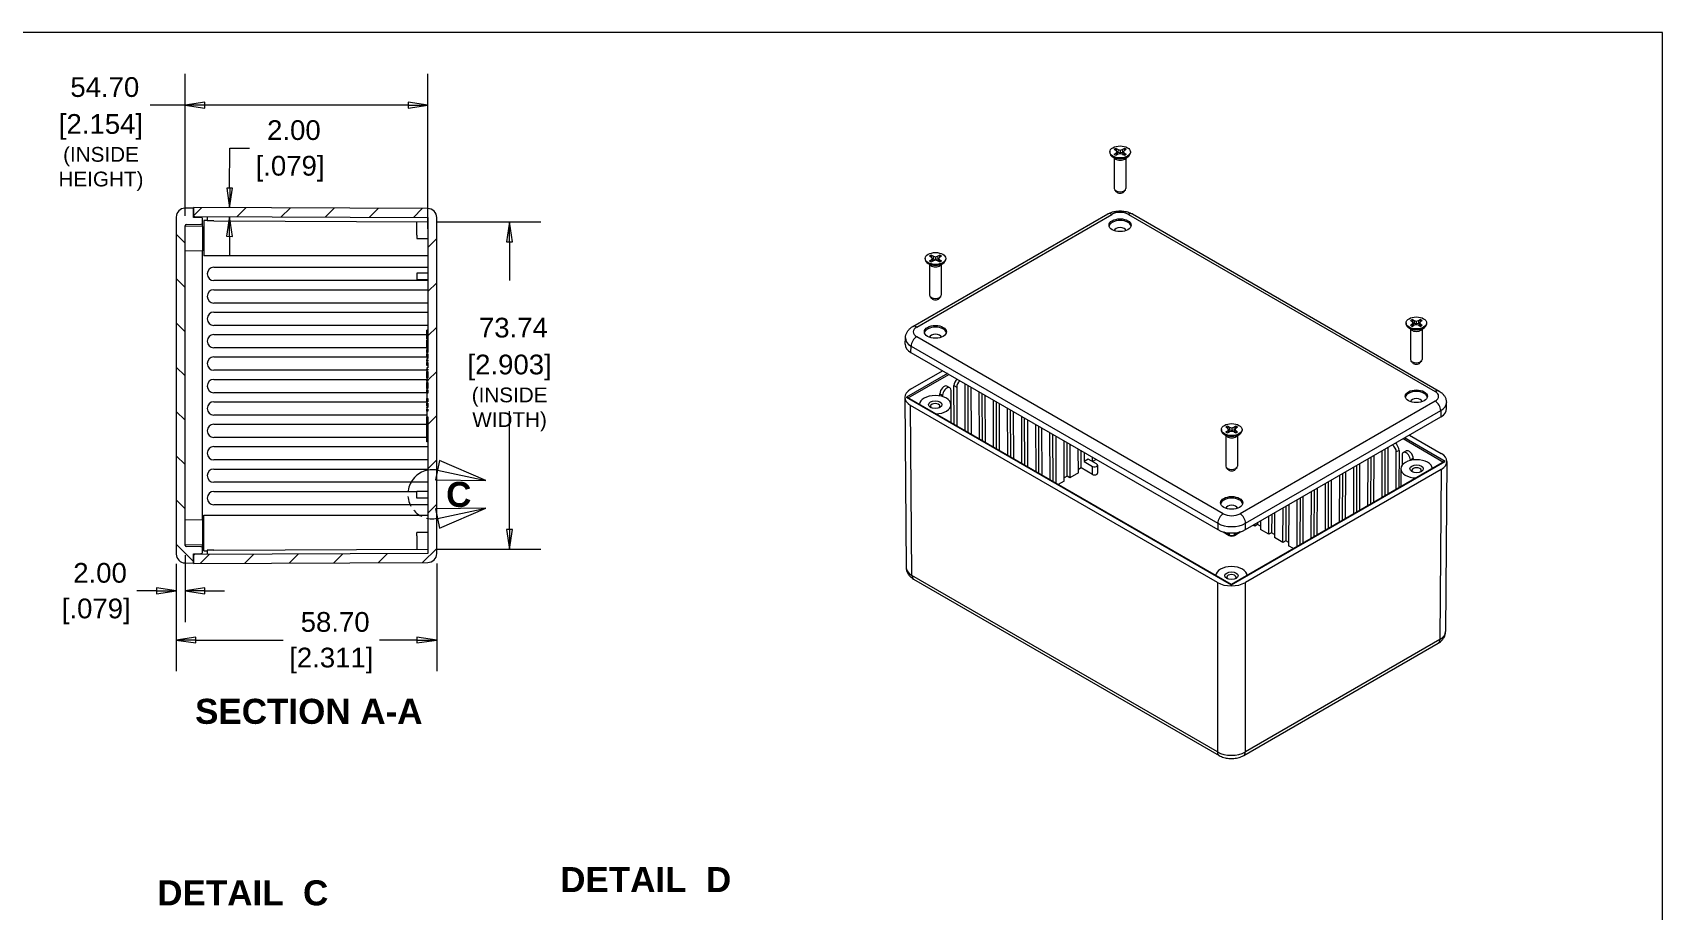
# Model space of a CAD drawing. Header units: millimetres. Extents: x 20 to 599, y 21 to 459.
# Drawn here: x 232.2 to 599.4, y 261.6 to 459.4 of the extents above; entities that cross this region are included whole.
import ezdxf

# ---------------------------------------------------------------- set-up
doc = ezdxf.new("R2010")
doc.units = ezdxf.units.MM
doc.header["$LTSCALE"] = 2.222222
doc.linetypes.add('DOUBLE_DASH_CHAIN', pattern=[1.2403, 0.6614, -0.0827, 0.1654, -0.0827, 0.1654, -0.0827])
for name, color, linetype, lineweight in [('Detail Boundary (ANSI)', 7, 'DOUBLE_DASH_CHAIN', 9), ('Dimension (ANSI)', 7, 'Continuous', 9), ('Hatch (ANSI)', 7, 'Continuous', 9), ('Sketch Geometry (ANSI)', 7, 'Continuous', 9), ('Symbol (ANSI)', 7, 'Continuous', 9), ('Visible (ANSI)', 7, 'Continuous', 9), ('Visible Narrow (ANSI)', 7, 'Continuous', 9)]:
    doc.layers.add(name, color=color, linetype=linetype, lineweight=lineweight)
doc.styles.add('Label Text (ANSI)', font='arialbd.ttf')
doc.styles.add('Note Text (ANSI)', font='arial.ttf')
doc.styles.add('Text Style20', font='arial.ttf')
doc.dimstyles.new('Default - mm (ANSI)', dxfattribs={"dimscale": 2.222222, "dimtxt": 2, "dimasz": 2, "dimexe": 3.175, "dimexo": 1, "dimgap": 0.8, "dimtad": 0, "dimtih": 1, "dimtoh": 1, "dimrnd": 1e-08, "dimzin": 4, "dimdsep": 46, "dimtxsty": 'Note Text (ANSI)', "dimblk": 'Filled-1', "dimcen": 0.09, "dimdle": 10, "dimclrd": 256, "dimclre": 256, "dimclrt": 256, "dimadec": 1, "dimazin": 0, "dimtfac": 1.524, "dimtofl": 0, "dimtmove": 0, "dimatfit": 3, "dimfxl": 0, "dimtolj": 1, "dimtzin": 0, "dimlwd": -1, "dimlwe": -1, "dimarcsym": 0})

# ---------------------------------------------------------------- blocks, each defined once
blk = doc.blocks.new('Title Blocks HAMMOND')
at = {"layer": 'Sketch Geometry (ANSI)'}
for p, q in [((270, 206.73), (9.35, 206.73)), ((270, 36.2), (270, 206.73))]:
    blk.add_line(p, q, dxfattribs=at)
at = {"layer": 'Symbol (ANSI)', "style": 'Text Style20'}
blk.add_attdef('<TITLE>_001', (229.57, 16.32), '', height=5, dxfattribs=at)
blk = doc.blocks.new('Filled-1')
at = {"color": 0}
for p, q in [((0, 0), (-1, 0.15)), ((-1, 0.15), (-1, -0.15)), ((-1, 0), (0, 0)), ((-1, -0.15), (0, 0))]:
    blk.add_line(p, q, dxfattribs=at)
at = {"color": 0, "flags": 128}
blk.add_lwpolyline([(-1, -0.15), (0, 0), (-1, 0.15), (-1, -0.15)], dxfattribs=at)
at = {"color": 0}
blk.add_solid([(-1, -0.15), (0, 0), (-1, 0.15), (-1, -0.15)], dxfattribs=at)
blk = doc.blocks.new('*D16')
at = {"layer": 'Defpoints', "color": 0, "transparency": 16777216}
for p in [(264.53, 341.93), (323.23, 342.02), (323.23, 322.56)]:
    blk.add_point(p, dxfattribs=at)
at = {"layer": 'Dimension (ANSI)', "transparency": 16777216}
for p, q in [((264.53, 339.71), (264.53, 315.51)), ((323.23, 339.8), (323.23, 315.51)), ((268.98, 322.56), (288.63, 322.56)), ((318.79, 322.56), (310.35, 322.56))]:
    blk.add_line(p, q, dxfattribs=at)
at = {"layer": 'Dimension (ANSI)', "transparency": 16777216, "xscale": 4.444444444444445, "yscale": 4.444444444444445, "zscale": 4.444444444444445, "rotation": 180}
blk.add_blockref('Filled-1', (264.53, 322.56), dxfattribs=at)
at = {"layer": 'Dimension (ANSI)', "transparency": 16777216, "xscale": 4.444444444444445, "yscale": 4.444444444444445, "zscale": 4.444444444444445}
blk.add_blockref('Filled-1', (323.23, 322.56), dxfattribs=at)
at = {"layer": 'Dimension (ANSI)', "transparency": 16777216, "attachment_point": 5, "style": 'Note Text (ANSI)'}
for s, insert, char_height in [('\\A1; 58.70', (299.49, 326.61), 4.444), ('\\A1;[2.311]', (299.49, 317.94), 4.4444)]:
    blk.add_mtext(s, dxfattribs=dict(at, insert=insert, char_height=char_height))
blk = doc.blocks.new('*D17')
at = {"layer": 'Defpoints', "color": 0, "transparency": 16777216}
for p in [(321.23, 416.76), (321.23, 343.02), (339.66, 343.02)]:
    blk.add_point(p, dxfattribs=at)
at = {"layer": 'Dimension (ANSI)', "transparency": 16777216}
for p, q in [((323.45, 416.76), (346.72, 416.76)), ((339.66, 412.32), (339.66, 403.59)), ((339.66, 347.47), (339.66, 374.16)), ((323.45, 343.02), (346.72, 343.02))]:
    blk.add_line(p, q, dxfattribs=at)
at = {"layer": 'Dimension (ANSI)', "transparency": 16777216, "xscale": 4.444444444444445, "yscale": 4.444444444444445, "zscale": 4.444444444444445}
for p, rotation in [((339.66, 416.76), 90), ((339.66, 343.02), 270)]:
    blk.add_blockref('Filled-1', p, dxfattribs=dict(at, rotation=rotation))
at = {"layer": 'Dimension (ANSI)', "transparency": 16777216, "attachment_point": 5, "style": 'Note Text (ANSI)'}
for s, insert, char_height in [('\\A1; 73.74', (339.66, 392.92), 4.444), ('\\A1;[2.903]{\\P\\fArial|b0|i0;\\H3.3333;(INSIDE \\PWIDTH)}', (339.66, 378.21), 4.4444)]:
    blk.add_mtext(s, dxfattribs=dict(at, insert=insert, char_height=char_height))
blk = doc.blocks.new('*D18')
at = {"layer": 'Defpoints', "color": 0, "transparency": 16777216}
for p in [(321.23, 443.08), (266.53, 415.92), (321.23, 413.01)]:
    blk.add_point(p, dxfattribs=at)
at = {"layer": 'Dimension (ANSI)', "transparency": 16777216}
for p, q in [((266.53, 418.14), (266.53, 450.13)), ((321.23, 415.24), (321.23, 450.13)), ((266.53, 443.08), (258.66, 443.08)), ((316.79, 443.08), (270.98, 443.08))]:
    blk.add_line(p, q, dxfattribs=at)
at = {"layer": 'Dimension (ANSI)', "transparency": 16777216, "xscale": 4.444444444444445, "yscale": 4.444444444444445, "zscale": 4.444444444444445, "rotation": 180}
blk.add_blockref('Filled-1', (266.53, 443.08), dxfattribs=at)
at = {"layer": 'Dimension (ANSI)', "transparency": 16777216, "xscale": 4.444444444444445, "yscale": 4.444444444444445, "zscale": 4.444444444444445}
blk.add_blockref('Filled-1', (321.23, 443.08), dxfattribs=at)
at = {"layer": 'Dimension (ANSI)', "transparency": 16777216, "attachment_point": 5, "style": 'Note Text (ANSI)'}
for s, insert, char_height in [('\\A1; 54.70', (247.58, 447.12), 4.444), ('\\A1;[2.154]{\\P\\fArial|b0|i0;\\H3.3333;(INSIDE\\PHEIGHT)}', (247.58, 432.41), 4.4444)]:
    blk.add_mtext(s, dxfattribs=dict(at, insert=insert, char_height=char_height))
blk = doc.blocks.new('2dDetail0')
at = {"layer": 'Detail Boundary (ANSI)', "linetype": 'Continuous'}
for p, q in [((145.74, 163.34), (145.33, 161.38)), ((145.53, 162.36), (150.43, 161.33)), ((150.43, 161.33), (145.74, 163.34)), ((145.33, 161.38), (150.43, 161.33)), ((150.43, 158.52), (145.33, 158.47)), ((145.33, 158.47), (145.74, 156.51)), ((145.53, 157.49), (150.43, 158.52)), ((145.74, 156.51), (150.43, 158.52))]:
    blk.add_line(p, q, dxfattribs=at)
at = {"layer": 'Detail Boundary (ANSI)', "linetype": 'Continuous', "flags": 128}
for points in [[(145.33, 161.38), (150.43, 161.33), (145.74, 163.34), (145.33, 161.38)], [(145.74, 156.51), (150.43, 158.52), (145.33, 158.47), (145.74, 156.51)]]:
    blk.add_lwpolyline(points, dxfattribs=at)
at = {"layer": 'Detail Boundary (ANSI)', "ltscale": 2.809949}
blk.add_arc((145.02, 159.93), 2.49, 78.1213, 281.8787, dxfattribs=at)
at = {"layer": 'Detail Boundary (ANSI)'}
for points in [[(145.33, 161.38), (150.43, 161.33), (145.74, 163.34), (145.33, 161.38)], [(145.74, 156.51), (150.43, 158.52), (145.33, 158.47), (145.74, 156.51)]]:
    blk.add_solid(points, dxfattribs=at)
at = {"layer": 'Detail Boundary (ANSI)', "insert": (146.41, 158.61), "char_height": 2.54, "attachment_point": 7, "style": 'Label Text (ANSI)'}
blk.add_mtext('C', dxfattribs=at)
blk = doc.blocks.new('*D36')
at = {"layer": 'Defpoints', "color": 0, "transparency": 16777216}
for p in [(264.53, 341.93), (266.53, 343.87), (264.53, 333.62)]:
    blk.add_point(p, dxfattribs=at)
at = {"layer": 'Dimension (ANSI)', "transparency": 16777216}
for p, q in [((266.53, 341.65), (266.53, 326.57)), ((264.53, 339.71), (264.53, 326.57)), ((260.09, 333.62), (255.64, 333.62)), ((270.98, 333.62), (275.42, 333.62))]:
    blk.add_line(p, q, dxfattribs=at)
at = {"layer": 'Dimension (ANSI)', "transparency": 16777216, "xscale": 4.444444444444445, "yscale": 4.444444444444445, "zscale": 4.444444444444445}
blk.add_blockref('Filled-1', (264.53, 333.62), dxfattribs=at)
at = {"layer": 'Dimension (ANSI)', "transparency": 16777216, "xscale": 4.444444444444445, "yscale": 4.444444444444445, "zscale": 4.444444444444445, "rotation": 180}
blk.add_blockref('Filled-1', (266.53, 333.62), dxfattribs=at)
at = {"layer": 'Dimension (ANSI)', "transparency": 16777216, "char_height": 4.444, "attachment_point": 5, "style": 'Note Text (ANSI)'}
for s, insert in [('\\A1; 2.00', (246.51, 337.67)), ('\\A1;[.079]', (246.51, 329))]:
    blk.add_mtext(s, dxfattribs=dict(at, insert=insert))
blk = doc.blocks.new('*D37')
at = {"layer": 'Defpoints', "color": 0, "transparency": 16777216}
for p in [(276.56, 419.96), (290.28, 419.9), (268.68, 417.99)]:
    blk.add_point(p, dxfattribs=at)
at = {"layer": 'Dimension (ANSI)', "transparency": 16777216}
for p, q in [((276.57, 424.4), (276.61, 433.38)), ((276.61, 433.38), (281.06, 433.38)), ((276.53, 413.51), (276.51, 409.07))]:
    blk.add_line(p, q, dxfattribs=at)
at = {"layer": 'Dimension (ANSI)', "transparency": 16777216, "xscale": 4.444444444444445, "yscale": 4.444444444444445, "zscale": 4.444444444444445}
for p, rotation in [((276.56, 419.96), 269.7499999999999), ((276.55, 417.96), 89.74999999999996)]:
    blk.add_blockref('Filled-1', p, dxfattribs=dict(at, rotation=rotation))
at = {"layer": 'Dimension (ANSI)', "transparency": 16777216, "char_height": 4.444, "attachment_point": 5, "style": 'Note Text (ANSI)'}
for s, insert in [('\\A1; 2.00', (290.19, 437.42)), ('\\A1;[.079]', (290.19, 428.75))]:
    blk.add_mtext(s, dxfattribs=dict(at, insert=insert))

msp = doc.modelspace()

# ---------------------------------------------------------------- hatches: boundary and pattern name
at = {"layer": 'Hatch (ANSI)'}
h = msp.add_hatch(dxfattribs=at)
h.set_pattern_fill('ANSI31', color=256, scale=56.444444, angle=90.00021, style=0)
h.set_pattern_definition([(135.0002, (0, 0), (-4.98901, -4.98905), [])])
edge = h.paths.add_edge_path()
edge.add_ellipse((266.532, 341.928), major_axis=(-2, 0), ratio=1, start_angle=0, end_angle=89)
edge.add_line((266.497, 339.928), (268.432, 339.894))
edge.add_line((268.432, 339.894), (268.432, 341.545))
edge.add_line((268.432, 341.545), (268.432, 341.994))
edge.add_line((268.432, 341.994), (270.186, 342.025))
edge.add_ellipse((270.182, 342.275), major_axis=(0.004, -0.25), ratio=1, start_angle=0, end_angle=89)
edge.add_line((270.432, 342.275), (270.432, 343.314))
edge.add_ellipse((270.182, 343.314), major_axis=(0.25, 0), ratio=1, start_angle=0, end_angle=89)
edge.add_line((270.186, 343.564), (266.778, 343.623))
edge.add_ellipse((266.782, 343.873), major_axis=(-0.004, -0.25), ratio=1, start_angle=271, end_angle=360, ccw=False)
edge.add_line((266.532, 343.873), (266.532, 415.915))
edge.add_ellipse((266.782, 415.915), major_axis=(-0.25, 0), ratio=1, start_angle=271, end_angle=360, ccw=False)
edge.add_line((266.778, 416.165), (270.186, 416.225))
edge.add_ellipse((270.182, 416.475), major_axis=(0.004, -0.25), ratio=1, start_angle=0, end_angle=89)
edge.add_line((270.432, 416.475), (270.432, 417.514))
edge.add_ellipse((270.182, 417.514), major_axis=(0.25, 0), ratio=1, start_angle=0, end_angle=89)
edge.add_line((270.186, 417.764), (268.432, 417.794))
edge.add_line((268.432, 417.794), (268.432, 418.243))
edge.add_line((268.432, 418.243), (268.432, 419.894))
edge.add_line((268.432, 419.894), (266.497, 419.86))
edge.add_ellipse((266.532, 417.861), major_axis=(-0.035, 2), ratio=1, start_angle=0, end_angle=89)
edge.add_line((264.532, 417.861), (264.532, 341.928))
h = msp.add_hatch(dxfattribs=at)
h.set_pattern_fill('ANSI31', color=256, scale=56.444444, style=0)
h.set_pattern_definition([(45, (0, 0), (-4.98903, 4.98903), [])])
edge = h.paths.add_edge_path()
edge.add_ellipse((321.232, 417.764), major_axis=(2, 0), ratio=1, start_angle=0, end_angle=89.75)
edge.add_line((321.241, 419.764), (268.432, 419.994))
edge.add_line((268.432, 419.994), (268.432, 419.894))
edge.add_line((268.432, 419.894), (268.432, 418.243))
edge.add_ellipse((268.682, 418.243), major_axis=(-0.25, 0), ratio=1, start_angle=0, end_angle=89.75)
edge.add_line((268.681, 417.993), (321.232, 417.764))
edge.add_line((321.232, 417.764), (321.232, 387.364))
edge.add_line((321.232, 387.364), (320.982, 387.364))
edge.add_line((320.982, 387.364), (320.982, 387.058))
edge.add_line((320.982, 387.058), (321.232, 387.058))
edge.add_line((321.232, 387.058), (321.232, 385.999))
edge.add_line((321.232, 385.999), (320.982, 385.999))
edge.add_line((320.982, 385.999), (320.982, 385.694))
edge.add_line((320.982, 385.694), (321.232, 385.694))
edge.add_line((321.232, 385.694), (321.232, 385.427))
edge.add_line((321.232, 385.427), (320.982, 385.427))
edge.add_line((320.982, 385.427), (320.982, 385.119))
edge.add_line((320.982, 385.119), (321.232, 385.119))
edge.add_line((321.232, 385.119), (321.232, 383.918))
edge.add_line((321.232, 383.918), (320.982, 383.918))
edge.add_line((320.982, 383.918), (320.982, 383.597))
edge.add_line((320.982, 383.597), (321.232, 383.597))
edge.add_line((321.232, 383.597), (321.232, 383.33))
edge.add_line((321.232, 383.33), (320.982, 383.33))
edge.add_line((320.982, 383.33), (320.982, 383.045))
edge.add_line((320.982, 383.045), (321.232, 383.045))
edge.add_line((321.232, 383.045), (321.232, 381.664))
edge.add_line((321.232, 381.664), (320.982, 381.664))
edge.add_line((320.982, 381.664), (320.982, 381.358))
edge.add_line((320.982, 381.358), (321.232, 381.358))
edge.add_line((321.232, 381.358), (321.232, 380.892))
edge.add_line((321.232, 380.892), (320.982, 380.892))
edge.add_line((320.982, 380.892), (320.982, 380.607))
edge.add_line((320.982, 380.607), (321.232, 380.607))
edge.add_line((321.232, 380.607), (321.232, 379.226))
edge.add_line((321.232, 379.226), (320.982, 379.226))
edge.add_line((320.982, 379.226), (320.982, 378.92))
edge.add_line((320.982, 378.92), (321.232, 378.92))
edge.add_line((321.232, 378.92), (321.232, 378.184))
edge.add_line((321.232, 378.184), (320.982, 378.184))
edge.add_line((320.982, 378.184), (320.982, 376.954))
edge.add_line((320.982, 376.954), (321.232, 376.954))
edge.add_line((321.232, 376.954), (321.232, 376.216))
edge.add_line((321.232, 376.216), (320.982, 376.216))
edge.add_line((320.982, 376.216), (320.982, 375.931))
edge.add_line((320.982, 375.931), (321.232, 375.931))
edge.add_line((321.232, 375.931), (321.232, 374.988))
edge.add_line((321.232, 374.988), (320.982, 374.988))
edge.add_line((320.982, 374.988), (320.982, 374.57))
edge.add_line((320.982, 374.57), (321.232, 374.57))
edge.add_line((321.232, 374.57), (321.232, 374.104))
edge.add_line((321.232, 374.104), (320.982, 374.104))
edge.add_line((320.982, 374.104), (320.982, 372.827))
edge.add_line((320.982, 372.827), (321.232, 372.827))
edge.add_line((321.232, 372.827), (321.232, 342.025))
edge.add_line((321.232, 342.025), (268.681, 341.795))
edge.add_ellipse((268.682, 341.545), major_axis=(-0.001, 0.25), ratio=1, start_angle=0, end_angle=89.75)
edge.add_line((268.432, 341.545), (268.432, 339.894))
edge.add_line((268.432, 339.894), (268.432, 339.794))
edge.add_line((268.432, 339.794), (321.241, 340.025))
edge.add_ellipse((321.232, 342.025), major_axis=(0.009, -2), ratio=1, start_angle=0, end_angle=89.75)
edge.add_line((323.232, 342.025), (323.232, 417.764))

# ---------------------------------------------------------------- linework, layer by layer
at = {"layer": 'Visible (ANSI)'}
for p, q in [((474.912, 432.546), (474.912, 432.361)), ((476.205, 430.942), (475.404, 431.536)), ((476.334, 432.809), (475.903, 433.058)), ((475.903, 432.033), (476.334, 432.282)), ((475.928, 431.147), (475.928, 424.305)), ((476.536, 432.546), (476.334, 432.809)), ((476.334, 432.282), (476.536, 432.546)), ((476.334, 432.282), (476.414, 431.812)), ((476.35, 433.316), (476.781, 433.067)), ((476.781, 432.024), (476.35, 431.775)), ((476.518, 432.569), (476.713, 432.457)), ((476.536, 432.546), (476.666, 431.993)), ((476.618, 431.93), (476.666, 431.993)), ((476.781, 433.067), (476.713, 432.457)), ((476.713, 432.457), (477.238, 432.323)), ((476.781, 433.067), (477.238, 432.951)), ((477.238, 432.14), (476.781, 432.024)), ((477.238, 432.951), (477.695, 433.067)), ((477.238, 432.951), (477.238, 432.323)), ((477.238, 432.323), (477.763, 432.457)), ((477.695, 432.024), (477.238, 432.14)), ((477.695, 433.067), (478.126, 433.316)), ((477.695, 433.067), (477.763, 432.457)), ((478.126, 431.775), (477.695, 432.024)), ((477.763, 432.457), (477.958, 432.569)), ((477.94, 432.546), (477.81, 431.993)), ((477.81, 431.993), (477.858, 431.93)), ((478.142, 432.809), (477.94, 432.546)), ((477.94, 432.546), (478.142, 432.282)), ((478.142, 432.282), (478.062, 431.812)), ((478.573, 433.058), (478.142, 432.809)), ((478.142, 432.282), (478.573, 432.033)), ((478.271, 430.942), (479.072, 431.536)), ((478.547, 431.147), (478.547, 424.305)), ((479.563, 432.546), (479.563, 432.361)), ((476.42, 423.531), (476.052, 423.985)), ((478.056, 423.531), (478.424, 423.985)), ((268.432, 419.894), (266.497, 419.86)), ((321.241, 419.764), (268.432, 419.994)), ((268.432, 419.994), (268.432, 418.243)), ((268.432, 417.794), (268.432, 419.894)), ((264.532, 417.861), (264.532, 341.928)), ((266.532, 343.873), (266.532, 415.915)), ((270.432, 415.759), (266.532, 415.827)), ((266.778, 416.165), (270.186, 416.225)), ((270.186, 417.764), (268.432, 417.794)), ((268.681, 417.993), (321.232, 417.764)), ((270.432, 416.475), (270.432, 417.514)), ((270.432, 415.759), (270.432, 416.475)), ((270.432, 415.759), (270.432, 410.229)), ((270.732, 417.094), (270.732, 409.094)), ((271.528, 417.094), (270.732, 417.094)), ((271.532, 417.981), (271.528, 416.981)), ((273.028, 416.974), (271.528, 416.981)), ((273.028, 416.974), (321.232, 416.764)), ((318.732, 413.764), (318.732, 416.775)), ((321.232, 417.764), (321.232, 387.364)), ((323.232, 342.025), (323.232, 417.764)), ((430.508, 393.175), (474.464, 418.553)), ((480.012, 418.553), (549.11, 378.659)), ((270.432, 414.467), (270.732, 414.467)), ((270.432, 411.521), (270.732, 411.521)), ((318.732, 413.764), (318.732, 413.014)), ((318.732, 413.014), (321.232, 413.014)), ((270.432, 410.229), (266.532, 410.161)), ((270.432, 349.559), (270.432, 410.229)), ((321.232, 409.094), (270.732, 409.094)), ((433.303, 408.523), (433.303, 408.338)), ((434.725, 408.786), (434.294, 409.035)), ((434.294, 408.01), (434.725, 408.259)), ((434.926, 408.523), (434.725, 408.786)), ((434.725, 408.259), (434.926, 408.523)), ((434.725, 408.259), (434.805, 407.789)), ((434.741, 409.293), (435.172, 409.044)), ((435.172, 408.001), (434.741, 407.752)), ((434.908, 408.546), (435.103, 408.433)), ((434.926, 408.523), (435.057, 407.97)), ((435.009, 407.906), (435.057, 407.97)), ((435.172, 409.044), (435.103, 408.433)), ((435.103, 408.433), (435.629, 408.3)), ((435.172, 409.044), (435.629, 408.928)), ((435.629, 408.117), (435.172, 408.001)), ((435.629, 408.928), (436.085, 409.044)), ((435.629, 408.928), (435.629, 408.3)), ((435.629, 408.3), (436.154, 408.433)), ((436.085, 408.001), (435.629, 408.117)), ((436.085, 409.044), (436.516, 409.293)), ((436.085, 409.044), (436.154, 408.433)), ((436.516, 407.752), (436.085, 408.001)), ((436.154, 408.433), (436.349, 408.546)), ((436.331, 408.523), (436.201, 407.97)), ((436.201, 407.97), (436.249, 407.906)), ((436.532, 408.786), (436.331, 408.523)), ((436.331, 408.523), (436.532, 408.259)), ((436.532, 408.259), (436.453, 407.789)), ((436.963, 409.035), (436.532, 408.786)), ((436.532, 408.259), (436.963, 408.01)), ((437.954, 408.523), (437.954, 408.338)), ((273.028, 406.544), (321.232, 406.544)), ((318.732, 405.244), (318.732, 403.744)), ((321.232, 405.244), (318.732, 405.244)), ((434.596, 406.919), (433.794, 407.513)), ((434.319, 407.124), (434.319, 400.282)), ((436.662, 406.919), (437.463, 407.513)), ((436.938, 407.124), (436.938, 400.282)), ((321.232, 403.544), (273.028, 403.544)), ((273.028, 401.494), (321.232, 401.494)), ((321.232, 403.744), (318.732, 403.744)), ((321.232, 398.494), (273.028, 398.494)), ((434.811, 399.508), (434.443, 399.962)), ((436.446, 399.508), (436.814, 399.962)), ((273.028, 396.444), (321.232, 396.444)), ((321.232, 393.444), (273.028, 393.444)), ((541.663, 394.007), (541.663, 393.823)), ((542.956, 392.404), (542.155, 392.997)), ((543.085, 394.271), (542.654, 394.52)), ((542.654, 393.495), (543.085, 393.743)), ((543.286, 394.007), (543.085, 394.271)), ((543.085, 393.743), (543.286, 394.007)), ((543.085, 393.743), (543.165, 393.273)), ((543.101, 394.778), (543.532, 394.529)), ((543.532, 393.485), (543.101, 393.236)), ((543.269, 394.03), (543.464, 393.918)), ((543.286, 394.007), (543.417, 393.454)), ((543.369, 393.391), (543.417, 393.454)), ((543.532, 394.529), (543.464, 393.918)), ((543.464, 393.918), (543.989, 393.784)), ((543.532, 394.529), (543.989, 394.413)), ((543.989, 393.602), (543.532, 393.485)), ((543.989, 394.413), (544.446, 394.529)), ((543.989, 394.413), (543.989, 393.784)), ((543.989, 393.784), (544.514, 393.918)), ((544.446, 393.485), (543.989, 393.602)), ((544.446, 394.529), (544.877, 394.778)), ((544.446, 394.529), (544.514, 393.918)), ((544.877, 393.236), (544.446, 393.485)), ((544.514, 393.918), (544.709, 394.03)), ((544.691, 394.007), (544.561, 393.454)), ((544.561, 393.454), (544.609, 393.391)), ((544.893, 394.271), (544.691, 394.007)), ((544.691, 394.007), (544.893, 393.743)), ((544.893, 393.743), (544.813, 393.273)), ((545.324, 394.52), (544.893, 394.271)), ((544.893, 393.743), (545.324, 393.495)), ((545.022, 392.404), (545.823, 392.997)), ((546.314, 394.007), (546.314, 393.823)), ((273.028, 391.394), (320.982, 391.394)), ((320.982, 391.944), (320.982, 392.362)), ((321.232, 392.362), (320.982, 392.362)), ((320.982, 391.37), (320.982, 391.944)), ((321.232, 391.944), (320.982, 391.944)), ((320.982, 390.815), (320.982, 391.37)), ((321.232, 391.37), (320.982, 391.37)), ((320.982, 390.39), (320.982, 390.815)), ((321.232, 390.815), (320.982, 390.815)), ((321.232, 390.39), (320.982, 390.39)), ((320.982, 389.396), (320.982, 390.172)), ((321.232, 390.172), (320.982, 390.172)), ((320.982, 389.02), (320.982, 389.396)), ((321.232, 389.396), (320.982, 389.396)), ((428.796, 389.213), (428.839, 390.627)), ((542.679, 392.609), (542.679, 385.767)), ((545.298, 392.609), (545.298, 385.767)), ((320.982, 388.394), (273.028, 388.394)), ((273.028, 386.344), (320.982, 386.344)), ((320.982, 388.244), (320.982, 389.02)), ((321.232, 389.02), (320.982, 389.02)), ((321.232, 388.244), (320.982, 388.244)), ((320.982, 387.503), (320.982, 388.026)), ((321.232, 388.026), (320.982, 388.026)), ((320.982, 387.364), (320.982, 387.503)), ((321.232, 387.364), (320.982, 387.364)), ((320.982, 387.364), (320.982, 387.058)), ((320.982, 387.058), (321.232, 387.058)), ((320.982, 386.679), (320.982, 387.058)), ((320.982, 386.213), (320.982, 386.679)), ((321.232, 386.213), (320.982, 386.213)), ((321.232, 385.999), (320.982, 385.999)), ((320.982, 385.999), (320.982, 385.694)), ((320.982, 385.694), (321.232, 385.694)), ((320.982, 385.476), (320.982, 385.694)), ((321.232, 387.058), (321.232, 385.999)), ((321.232, 385.694), (321.232, 385.427)), ((430.097, 387.354), (499.237, 347.436)), ((320.982, 383.344), (273.028, 383.344)), ((320.982, 385.427), (320.982, 385.476)), ((321.232, 385.476), (320.982, 385.476)), ((321.232, 385.427), (320.982, 385.427)), ((320.982, 385.427), (320.982, 385.119)), ((320.982, 385.119), (321.232, 385.119)), ((320.982, 384.442), (320.982, 385.119)), ((321.232, 384.442), (320.982, 384.442)), ((320.982, 383.918), (320.982, 383.922)), ((321.232, 383.922), (320.982, 383.922)), ((321.232, 383.918), (320.982, 383.918)), ((320.982, 383.918), (320.982, 383.597)), ((320.982, 383.597), (321.232, 383.597)), ((320.982, 383.548), (320.982, 383.597)), ((321.232, 383.548), (320.982, 383.548)), ((320.982, 383.447), (320.982, 383.548)), ((320.982, 383.33), (320.982, 383.447)), ((321.232, 383.447), (320.982, 383.447)), ((321.232, 383.33), (320.982, 383.33)), ((320.982, 383.33), (320.982, 383.045)), ((320.982, 383.045), (321.232, 383.045)), ((320.982, 382.8), (320.982, 383.045)), ((321.232, 382.8), (320.982, 382.8)), ((320.982, 382.353), (320.982, 382.8)), ((320.982, 382.33), (320.982, 382.353)), ((321.232, 382.353), (320.982, 382.353)), ((320.982, 382.258), (320.982, 382.33)), ((321.232, 382.33), (320.982, 382.33)), ((320.982, 381.664), (320.982, 382.258)), ((321.232, 382.258), (320.982, 382.258)), ((321.232, 385.119), (321.232, 383.918)), ((321.232, 383.597), (321.232, 383.33)), ((321.232, 383.045), (321.232, 381.664)), ((430.035, 379.066), (437.243, 383.228)), ((543.171, 384.993), (542.803, 385.446)), ((544.807, 384.993), (545.175, 385.446)), ((273.028, 381.294), (320.982, 381.294)), ((320.982, 378.294), (273.028, 378.294)), ((321.232, 381.664), (320.982, 381.664)), ((320.982, 381.664), (320.982, 381.358)), ((320.982, 381.358), (321.232, 381.358)), ((320.982, 380.996), (320.982, 381.358)), ((320.982, 380.983), (320.982, 380.996)), ((321.232, 380.996), (320.982, 380.996)), ((321.232, 380.983), (320.982, 380.983)), ((320.982, 380.892), (320.982, 380.983)), ((321.232, 380.892), (320.982, 380.892)), ((320.982, 380.892), (320.982, 380.607)), ((320.982, 380.607), (321.232, 380.607)), ((320.982, 380.498), (320.982, 380.607)), ((320.982, 379.984), (320.982, 380.498)), ((321.232, 380.498), (320.982, 380.498)), ((320.982, 379.473), (320.982, 379.984)), ((320.982, 379.226), (320.982, 379.473)), ((321.232, 379.226), (320.982, 379.226)), ((320.982, 379.226), (320.982, 378.92)), ((320.982, 378.92), (321.232, 378.92)), ((320.982, 378.744), (320.982, 378.92)), ((320.982, 378.269), (320.982, 378.744)), ((321.232, 378.744), (320.982, 378.744)), ((321.232, 381.358), (321.232, 380.892)), ((321.232, 380.607), (321.232, 379.226)), ((321.232, 378.92), (321.232, 378.184)), ((438.849, 379.403), (438.221, 379.763)), ((439.157, 371.517), (439.13, 378.79)), ((439.823, 371.133), (439.79, 379.894)), ((440.418, 379.534), (440.451, 370.77)), ((442.345, 369.676), (442.305, 380.305)), ((443.011, 369.292), (442.971, 379.921)), ((443.599, 379.558), (443.639, 368.929)), ((445.533, 367.836), (445.493, 378.465)), ((273.028, 376.244), (320.982, 376.244)), ((320.982, 378.184), (320.982, 378.269)), ((321.232, 378.269), (320.982, 378.269)), ((321.232, 378.184), (320.982, 378.184)), ((320.982, 378.184), (320.982, 376.954)), ((320.982, 376.954), (321.232, 376.954)), ((320.982, 376.216), (320.982, 376.954)), ((321.232, 376.216), (320.982, 376.216)), ((320.982, 376.216), (320.982, 375.931)), ((320.982, 375.931), (321.232, 375.931)), ((320.982, 375.52), (320.982, 375.931)), ((321.232, 375.52), (320.982, 375.52)), ((320.982, 375.261), (320.982, 375.52)), ((321.232, 375.261), (320.982, 375.261)), ((320.982, 374.988), (320.982, 375.043)), ((321.232, 375.043), (320.982, 375.043)), ((321.232, 374.988), (320.982, 374.988)), ((320.982, 374.988), (320.982, 374.57)), ((321.232, 376.954), (321.232, 376.216)), ((321.232, 375.931), (321.232, 374.988)), ((428.733, 377.241), (429.023, 338.911)), ((502.317, 335.052), (429.315, 377.199)), ((499.174, 335.52), (430.035, 375.438)), ((436.618, 377.544), (436.616, 378.061)), ((437.244, 377.702), (437.245, 377.392)), ((439.121, 375.583), (439.121, 371.537)), ((446.199, 367.451), (446.159, 378.081)), ((446.787, 377.718), (446.827, 367.088)), ((448.721, 365.995), (448.681, 376.624)), ((449.387, 365.611), (449.347, 376.24)), ((449.975, 375.877), (450.015, 365.248)), ((451.909, 364.154), (451.869, 374.784)), ((550.821, 374.697), (550.779, 376.112)), ((320.982, 373.244), (273.028, 373.244)), ((273.028, 371.194), (321.232, 371.194)), ((320.982, 374.57), (321.232, 374.57)), ((320.982, 374.104), (320.982, 374.57)), ((321.232, 374.104), (320.982, 374.104)), ((320.982, 374.104), (320.982, 372.827)), ((320.982, 372.827), (321.232, 372.827)), ((320.982, 372.403), (320.982, 372.827)), ((320.982, 372.027), (320.982, 372.403)), ((321.232, 372.403), (320.982, 372.403)), ((320.982, 371.252), (320.982, 372.027)), ((321.232, 372.027), (320.982, 372.027)), ((321.232, 371.252), (320.982, 371.252)), ((320.982, 370.51), (320.982, 371.033)), ((321.232, 371.033), (320.982, 371.033)), ((321.232, 374.57), (321.232, 374.104)), ((321.232, 372.827), (321.232, 342.025)), ((452.575, 363.77), (452.535, 374.399)), ((453.163, 374.037), (453.203, 363.407)), ((455.097, 362.314), (455.057, 372.943)), ((455.763, 361.93), (455.722, 372.559)), ((456.351, 372.196), (456.391, 361.567)), ((458.285, 360.473), (458.245, 371.103)), ((505.522, 347.436), (549.52, 372.838)), ((320.982, 368.194), (273.028, 368.194)), ((320.982, 369.686), (320.982, 370.51)), ((320.982, 369.22), (320.982, 369.686)), ((321.232, 369.22), (320.982, 369.22)), ((320.982, 368.361), (320.982, 369.136)), ((321.232, 369.136), (320.982, 369.136)), ((320.982, 367.984), (320.982, 368.361)), ((321.232, 368.361), (320.982, 368.361)), ((320.982, 367.209), (320.982, 367.984)), ((321.232, 367.984), (320.982, 367.984)), ((458.951, 360.089), (458.91, 370.718)), ((459.539, 370.355), (459.579, 359.726)), ((461.473, 358.633), (461.433, 369.262)), ((462.139, 358.248), (462.098, 368.878)), ((462.727, 368.515), (462.767, 357.886)), ((464.655, 358.389), (464.621, 367.421)), ((500.054, 369.984), (500.054, 369.8)), ((501.347, 368.381), (500.545, 368.974)), ((501.476, 370.248), (501.045, 370.496)), ((501.045, 369.471), (501.476, 369.72)), ((501.07, 368.585), (501.07, 361.744)), ((501.677, 369.984), (501.476, 370.248)), ((501.476, 369.72), (501.677, 369.984)), ((501.476, 369.72), (501.555, 369.25)), ((501.492, 370.755), (501.923, 370.506)), ((501.923, 369.462), (501.492, 369.213)), ((501.659, 370.007), (501.854, 369.895)), ((501.677, 369.984), (501.808, 369.431)), ((501.76, 369.368), (501.808, 369.431)), ((501.923, 370.506), (501.854, 369.895)), ((501.854, 369.895), (502.38, 369.761)), ((501.923, 370.506), (502.38, 370.389)), ((502.38, 369.578), (501.923, 369.462)), ((502.38, 370.389), (502.836, 370.506)), ((502.38, 370.389), (502.38, 369.761)), ((502.38, 369.761), (502.905, 369.895)), ((502.836, 369.462), (502.38, 369.578)), ((502.836, 370.506), (503.267, 370.755)), ((502.836, 370.506), (502.905, 369.895)), ((503.267, 369.213), (502.836, 369.462)), ((502.905, 369.895), (503.1, 370.007)), ((503.082, 369.984), (502.952, 369.431)), ((502.952, 369.431), (503, 369.368)), ((503.283, 370.248), (503.082, 369.984)), ((503.082, 369.984), (503.283, 369.72)), ((503.283, 369.72), (503.204, 369.25)), ((503.714, 370.496), (503.283, 370.248)), ((503.283, 369.72), (503.714, 369.471)), ((503.412, 368.381), (504.214, 368.974)), ((503.689, 368.585), (503.689, 361.744)), ((504.705, 369.984), (504.705, 369.8)), ((542.438, 368.749), (549.583, 364.624)), ((273.028, 366.144), (321.232, 366.144)), ((321.232, 367.209), (320.982, 367.209)), ((465.315, 359.496), (465.286, 367.037)), ((465.915, 366.674), (465.943, 359.133)), ((467.829, 360.222), (467.809, 365.581)), ((468.489, 361.328), (468.474, 365.197)), ((469.103, 364.834), (469.111, 362.784)), ((471, 362.781), (470.997, 363.74)), ((533.732, 363.723), (533.692, 353.166)), ((534.401, 364.109), (534.362, 353.553)), ((536.255, 354.646), (536.295, 365.203)), ((536.924, 365.565), (536.884, 355.009)), ((537.593, 365.952), (537.553, 355.395)), ((539.447, 356.489), (539.479, 364.93)), ((540.107, 365.29), (540.075, 356.852)), ((540.771, 364.184), (540.762, 361.919)), ((541.051, 364.797), (541.68, 365.157)), ((321.232, 363.144), (273.028, 363.144)), ((273.028, 361.094), (321.232, 361.094)), ((467.829, 360.222), (465.943, 359.133)), ((468.489, 361.328), (467.826, 360.946)), ((471.003, 359.877), (468.489, 361.328)), ((470.053, 363.328), (469.111, 362.784)), ((469.111, 362.784), (471.003, 361.691)), ((471.946, 362.236), (470.053, 363.328)), ((471.832, 363.258), (471.003, 362.78)), ((472.141, 361.963), (472.141, 360.149)), ((501.562, 360.969), (501.194, 361.423)), ((550.302, 362.756), (502.317, 335.052)), ((503.197, 360.969), (503.565, 361.423)), ((549.583, 360.995), (505.459, 335.52)), ((527.349, 360.038), (527.309, 349.481)), ((528.018, 360.424), (527.979, 349.867)), ((529.872, 350.961), (529.912, 361.517)), ((530.541, 361.88), (530.501, 351.324)), ((531.21, 362.267), (531.17, 351.71)), ((533.064, 352.803), (533.104, 363.36)), ((540.496, 361.14), (540.496, 357.095)), ((542.656, 363.028), (542.656, 363.095)), ((543.285, 363.455), (543.284, 363.144)), ((550.885, 362.798), (550.595, 324.468)), ((321.232, 358.094), (273.028, 358.094)), ((464.655, 358.389), (463.275, 357.592)), ((465.315, 359.496), (464.652, 359.113)), ((465.943, 359.133), (465.315, 359.496)), ((520.966, 356.352), (520.927, 345.796)), ((521.635, 356.739), (521.596, 346.182)), ((523.489, 347.276), (523.529, 357.832)), ((524.158, 358.195), (524.118, 347.639)), ((524.827, 358.581), (524.787, 348.025)), ((526.681, 349.118), (526.721, 359.675)), ((273.028, 356.044), (318.732, 356.044)), ((321.232, 353.044), (273.028, 353.044)), ((321.232, 356.044), (318.732, 356.044)), ((318.732, 354.544), (318.732, 356.044)), ((321.232, 354.544), (318.732, 354.544)), ((514.583, 352.667), (514.554, 344.908)), ((515.252, 353.054), (515.218, 343.799)), ((517.107, 343.59), (517.146, 354.147)), ((517.775, 354.51), (517.735, 343.953)), ((518.444, 354.896), (518.404, 344.34)), ((520.298, 345.433), (520.338, 355.99)), ((270.432, 349.559), (266.532, 349.627)), ((270.432, 349.559), (270.432, 344.029)), ((270.732, 342.694), (270.732, 350.694)), ((270.732, 350.694), (321.232, 350.694)), ((508.2, 348.982), (508.199, 348.577)), ((508.87, 349.368), (508.862, 347.468)), ((510.748, 346.379), (510.763, 350.462)), ((511.392, 350.825), (511.377, 346.742)), ((512.061, 351.211), (512.04, 345.633)), ((513.926, 344.545), (513.955, 352.304)), ((270.432, 348.267), (270.732, 348.267)), ((270.432, 345.321), (270.732, 345.321)), ((318.732, 346.025), (318.732, 346.775)), ((321.232, 346.775), (318.732, 346.775)), ((318.732, 346.025), (318.732, 343.014)), ((500.443, 346.94), (501.829, 346.141)), ((502.993, 346.141), (504.443, 346.977)), ((507.57, 348.214), (507.22, 348.416)), ((507.57, 348.214), (507.572, 348.619)), ((508.199, 348.577), (507.57, 348.214)), ((508.865, 348.192), (508.199, 348.577)), ((510.748, 346.379), (508.862, 347.468)), ((511.377, 346.742), (510.748, 346.379)), ((512.043, 346.358), (511.377, 346.742)), ((513.926, 344.545), (512.04, 345.633)), ((270.432, 344.029), (266.532, 343.961)), ((270.186, 343.564), (266.778, 343.623)), ((268.432, 341.994), (270.186, 342.025)), ((268.432, 339.894), (268.432, 341.994)), ((321.232, 342.025), (268.681, 341.795)), ((270.432, 343.314), (270.432, 344.029)), ((270.432, 342.275), (270.432, 343.314)), ((270.732, 342.694), (271.528, 342.694)), ((273.028, 342.814), (271.528, 342.808)), ((271.528, 342.808), (271.532, 341.808)), ((273.028, 342.814), (321.232, 343.025)), ((514.554, 344.908), (513.926, 344.545)), ((515.22, 344.523), (514.554, 344.908)), ((516.343, 343.149), (515.218, 343.799)), ((266.497, 339.928), (268.432, 339.894)), ((268.432, 341.545), (268.432, 339.794)), ((268.432, 339.794), (321.241, 340.025)), ((430.692, 336.303), (499.542, 296.552)), ((502.317, 335.052), (502.317, 334.976)), ((505.091, 296.552), (548.925, 321.86))]:
    msp.add_line(p, q, dxfattribs=at)
for centre, radius, start, end in [((266.532, 417.861), 2, 91, 180), ((321.232, 417.764), 2, 0, 89.75), ((266.782, 415.915), 0.25, 91, 180), ((268.682, 418.243), 0.25, 180, 269.75), ((270.182, 417.514), 0.25, 0, 89), ((270.182, 416.475), 0.25, 271, 0), ((266.532, 341.928), 2, 180, 269), ((266.782, 343.873), 0.25, 180, 269), ((268.682, 341.545), 0.25, 90.25, 180), ((270.182, 343.314), 0.25, 0, 89), ((270.182, 342.275), 0.25, 271, 0), ((321.232, 342.025), 2, 270.25, 0)]:
    msp.add_arc(centre, radius, start, end, dxfattribs=at)
for centre, major_axis in [((477.238, 432.546), (2.326, 0)), ((477.238, 416.022), (-2.489, 0)), ((435.629, 408.523), (2.326, 0)), ((435.629, 391.998), (-2.489, 0)), ((543.989, 394.007), (2.326, 0)), ((543.989, 377.483), (-2.489, 0)), ((435.566, 375.583), (1.511, 0)), ((502.38, 369.984), (2.326, 0)), ((544.052, 361.14), (-1.511, 0)), ((502.38, 353.46), (-2.489, 0)), ((502.317, 337.044), (1.511, 0))]:
    msp.add_ellipse(centre, major_axis=major_axis, ratio=0.5773503, dxfattribs=at)
for centre, major_axis, ratio, start_param, end_param in [((477.238, 432.361), (2.326, 0), 0.5773503, 3.1415927, 6.2831853), ((477.238, 432.546), (1.603, 0), 0.5773503, 2.1577107, 2.5546783), ((477.238, 432.546), (-1.603, 0), 0.5773503, 0.5869144, 0.9838819), ((477.238, 431.407), (-1.31, 0), 0.5773503, 0.6619784, 2.4796143), ((477.238, 432.546), (1.603, 0), 0.5773503, 0.5869144, 0.9838819), ((477.238, 432.546), (-1.603, 0), 0.5773503, 2.1577107, 2.5546783), ((477.238, 424.305), (1.31, 0), 0.5773503, 3.1415927, 6.2831853), ((477.238, 423.752), (-0.903, 0), 0.5773503, 0.438149, 2.7034436), ((477.238, 415.659), (2.489, 0), 0.5773503, 0.126607, 3.0149856), ((477.238, 414.715), (1.333, 0), 0.5773503, 0.1168071, 3.0247855), ((435.629, 408.338), (2.326, 0), 0.5773503, 3.1415927, 6.2831853), ((435.629, 408.523), (1.603, 0), 0.5773503, 2.1577107, 2.5546783), ((435.629, 408.523), (-1.603, 0), 0.5773503, 0.5869144, 0.9838819), ((435.629, 408.523), (1.603, 0), 0.5773503, 0.5869144, 0.9838819), ((435.629, 408.523), (-1.603, 0), 0.5773503, 2.1577107, 2.5546783), ((273.028, 405.044), (0, -1.5), 0.9999905, 3.1415927, 6.2831853), ((435.629, 407.384), (-1.31, 0), 0.5773503, 0.6619784, 2.4796143), ((273.028, 399.994), (0, -1.5), 0.9999905, 3.1415927, 6.2831853), ((435.629, 400.282), (1.31, 0), 0.5773503, 3.1415927, 6.2831853), ((435.629, 399.729), (-0.903, 0), 0.5773503, 0.438149, 2.7034436), ((273.028, 394.944), (0, -1.5), 0.9999905, 3.1415927, 6.2831853), ((435.629, 391.635), (2.489, 0), 0.5773503, 0.126607, 3.0149856), ((543.989, 393.823), (2.326, 0), 0.5773503, 3.1415927, 6.2831853), ((543.989, 394.007), (1.603, 0), 0.5773503, 2.1577107, 2.5546783), ((543.989, 394.007), (-1.603, 0), 0.5773503, 0.5869144, 0.9838819), ((543.989, 394.007), (1.603, 0), 0.5773503, 0.5869144, 0.9838819), ((543.989, 394.007), (-1.603, 0), 0.5773503, 2.1577107, 2.5546783), ((273.028, 389.894), (0, -1.5), 0.9999905, 3.1415927, 6.2831853), ((435.629, 390.692), (1.333, 0), 0.5773503, 0.1168071, 3.0247855), ((543.989, 392.868), (-1.31, 0), 0.5773503, 0.6619784, 2.4796143), ((273.028, 384.844), (0, -1.5), 0.9999905, 3.1415927, 6.2831853), ((433.241, 389.168), (-4.446, 0), 0.5771744, 6.2657373, 7.0684312), ((543.989, 385.767), (1.31, 0), 0.5773503, 3.1415927, 6.2831853), ((543.989, 385.214), (-0.903, 0), 0.5773503, 0.438149, 2.7034436), ((273.028, 379.794), (0, -1.5), 0.9999905, 3.1415927, 6.2831853), ((433.177, 377.252), (-4.445, 0), 0.5773393, 5.4977967, 7.068574), ((437.558, 378.606), (0.662, 1.157), 0.5798639, 0, 2.3540033), ((438.187, 378.246), (0.662, 1.157), 0.5798639, 5.4955959, 8.6371886), ((440.732, 380.438), (0.662, 1.157), 0.5798639, 1.0409708, 2.3540033), ((441.361, 380.078), (-0.662, -1.157), 0.5798639, 4.1849424, 5.4955959), ((543.989, 377.12), (2.489, 0), 0.5773503, 0.126607, 3.0149856), ((273.028, 374.744), (0, -1.5), 0.9999905, 3.1415927, 6.2831853), ((429.093, 377.071), (-0.314, 0), 0.5773503, 3.9269908, 4.712389), ((435.566, 375.583), (-3.556, 0), 0.5773503, 1.5997571, 6.2542245), ((435.566, 375.22), (-1.067, 0), 0.5773503, 2.5474568, 6.8773211), ((543.989, 376.176), (1.333, 0), 0.5773503, 0.1168071, 3.0247855), ((546.376, 374.652), (4.446, 0), 0.5771744, 5.4979394, 6.3006333), ((273.028, 369.694), (0, -1.5), 0.9999905, 3.1415927, 6.2831853), ((502.38, 369.8), (2.326, 0), 0.5773503, 3.1415927, 6.2831853), ((502.38, 369.984), (1.603, 0), 0.5773503, 2.1577107, 2.5546783), ((502.38, 369.984), (-1.603, 0), 0.5773503, 0.5869144, 0.9838819), ((502.38, 368.845), (-1.31, 0), 0.5773503, 0.6619784, 2.4796143), ((502.38, 369.984), (1.603, 0), 0.5773503, 0.5869144, 0.9838819), ((502.38, 369.984), (-1.603, 0), 0.5773503, 2.1577107, 2.5546783), ((273.028, 364.644), (0, -1.5), 0.9999905, 3.1415927, 6.2831853), ((538.536, 365.474), (-0.662, 1.157), 0.5798639, 3.929182, 5.4404764), ((539.164, 365.834), (0.662, -1.157), 0.5798639, 0.7875894, 2.3016373), ((541.713, 363.64), (-0.662, 1.157), 0.5798639, 3.929182, 7.0707747), ((542.342, 363.999), (-0.662, 1.157), 0.5798639, 3.929182, 6.2831853), ((546.44, 362.809), (4.445, 0), 0.5773393, 5.4977967, 7.068574), ((273.028, 359.594), (0, -1.5), 0.9999905, 3.1415927, 6.2831853), ((471.475, 361.963), (0.667, 0), 0.5773503, 3.9269908, 7.0685835), ((471.475, 360.149), (0.667, 0), 0.5773503, 3.9269908, 6.2831853), ((502.38, 361.744), (1.31, 0), 0.5773503, 3.1415927, 6.2831853), ((502.38, 361.191), (-0.903, 0), 0.5773503, 0.438149, 2.7034436), ((544.052, 361.14), (-3.556, 0), 0.5773503, 3.1705534, 7.8250209), ((544.052, 360.777), (-1.067, 0), 0.5773503, 2.5474568, 6.8773211), ((550.524, 362.628), (0.314, 0), 0.5773503, 1.5707963, 2.3561945), ((273.028, 354.544), (0, -1.5), 0.9999905, 3.1415927, 6.2831853), ((502.38, 353.097), (2.489, 0), 0.5773503, 0.126607, 3.0149856), ((502.38, 352.153), (1.333, 0), 0.5773503, 0.1168071, 3.0247855), ((502.38, 349.251), (4.444, 0), 0.5775261, 3.9271431, 5.4976349), ((502.317, 337.044), (3.556, 0), 0.5773503, 0.0289608, 3.1126319), ((502.317, 337.334), (-4.444, 0), 0.5773613, 0.7854077, 2.356185), ((502.317, 336.681), (-1.067, 0), 0.5773503, 2.5474568, 6.8773211)]:
    msp.add_ellipse(centre, major_axis=major_axis, ratio=ratio, start_param=start_param, end_param=end_param, dxfattribs=at)
for points in [[(476.35, 433.316), (476.344, 433.053), (476.339, 432.803)], [(478.126, 433.316), (478.132, 433.053), (478.137, 432.803)], [(434.741, 409.293), (434.735, 409.03), (434.73, 408.779)], [(436.516, 409.293), (436.523, 409.03), (436.527, 408.779)], [(543.101, 394.778), (543.095, 394.515), (543.09, 394.264)], [(544.877, 394.778), (544.883, 394.515), (544.887, 394.264)], [(501.492, 370.755), (501.486, 370.491), (501.481, 370.241)], [(503.267, 370.755), (503.274, 370.491), (503.278, 370.241)]]:
    msp.add_open_spline(points, degree=2, dxfattribs=at)
for points, knots in [([(474.464, 418.553), (474.801, 418.748), (475.157, 418.894), (475.894, 419.11), (476.274, 419.181), (477.044, 419.251), (477.432, 419.251), (478.202, 419.181), (478.582, 419.11), (479.318, 418.894), (479.675, 418.748), (480.012, 418.553)], [-0.7852459, -0.7852459, -0.7852459, -0.7852459, -0.4711475, -0.4711475, -0.1570492, -0.1570492, 0.1570492, 0.1570492, 0.4711475, 0.4711475, 0.7852459, 0.7852459, 0.7852459, 0.7852459]), ([(428.839, 390.627), (428.846, 390.864), (428.885, 391.098), (429.017, 391.539), (429.109, 391.745), (429.328, 392.121), (429.455, 392.291), (429.729, 392.595), (429.876, 392.731), (430.183, 392.973), (430.343, 393.08), (430.508, 393.175)], [0.01744798, 0.01744798, 0.01744798, 0.01744798, 0.17100756, 0.17100756, 0.32456714, 0.32456714, 0.47812671, 0.47812671, 0.63168629, 0.63168629, 0.78524587, 0.78524587, 0.78524587, 0.78524587]), ([(549.11, 378.659), (549.275, 378.564), (549.435, 378.457), (549.742, 378.215), (549.889, 378.08), (550.163, 377.775), (550.289, 377.605), (550.508, 377.23), (550.6, 377.023), (550.732, 376.583), (550.772, 376.348), (550.779, 376.112)], [-0.78524587, -0.78524587, -0.78524587, -0.78524587, -0.63168629, -0.63168629, -0.47812671, -0.47812671, -0.32456714, -0.32456714, -0.17100756, -0.17100756, -0.01744798, -0.01744798, -0.01744798, -0.01744798]), ([(501.829, 346.141), (501.895, 346.102), (501.969, 346.072), (502.123, 346.026), (502.204, 346.011), (502.369, 345.996), (502.453, 345.996), (502.618, 346.011), (502.699, 346.026), (502.853, 346.072), (502.927, 346.102), (502.993, 346.141)], [-0.7852459, -0.7852459, -0.7852459, -0.7852459, -0.4711475, -0.4711475, -0.1570492, -0.1570492, 0.1570492, 0.1570492, 0.4711475, 0.4711475, 0.7852459, 0.7852459, 0.7852459, 0.7852459]), ([(429.023, 338.911), (429.024, 338.67), (429.06, 338.431), (429.186, 337.979), (429.278, 337.767), (429.497, 337.381), (429.624, 337.207), (429.901, 336.894), (430.05, 336.756), (430.362, 336.509), (430.525, 336.4), (430.692, 336.303)], [0.00436324, 0.00436324, 0.00436324, 0.00436324, 0.16056832, 0.16056832, 0.3167734, 0.3167734, 0.47297848, 0.47297848, 0.62918356, 0.62918356, 0.78538864, 0.78538864, 0.78538864, 0.78538864]), ([(548.925, 321.86), (549.093, 321.957), (549.255, 322.066), (549.567, 322.313), (549.716, 322.451), (549.993, 322.764), (550.121, 322.938), (550.34, 323.324), (550.431, 323.536), (550.558, 323.988), (550.593, 324.228), (550.595, 324.468)], [-0.78538864, -0.78538864, -0.78538864, -0.78538864, -0.62918356, -0.62918356, -0.47297848, -0.47297848, -0.3167734, -0.3167734, -0.16056832, -0.16056832, -0.00436324, -0.00436324, -0.00436324, -0.00436324]), ([(499.542, 296.552), (499.879, 296.358), (500.236, 296.212), (500.973, 295.995), (501.353, 295.925), (502.122, 295.854), (502.511, 295.854), (503.28, 295.925), (503.661, 295.995), (504.397, 296.212), (504.754, 296.358), (505.091, 296.552)], [-0.7853886, -0.7853886, -0.7853886, -0.7853886, -0.4712332, -0.4712332, -0.1570777, -0.1570777, 0.1570777, 0.1570777, 0.4712332, 0.4712332, 0.7853886, 0.7853886, 0.7853886, 0.7853886])]:
    msp.add_open_spline(points, degree=3, knots=knots, dxfattribs=at)
at = {"layer": 'Visible Narrow (ANSI)'}
for p, q in [((431.396, 393.087), (475.353, 418.465)), ((479.123, 418.465), (548.221, 378.571)), ((500.494, 351.016), (431.396, 390.91)), ((430.097, 387.354), (430.14, 388.758)), ((430.14, 388.758), (499.237, 348.864)), ((438.343, 382.593), (429.093, 377.252)), ((429.472, 377.109), (438.657, 382.412)), ((439.79, 379.894), (440.418, 379.534)), ((429.093, 377.252), (502.317, 334.976)), ((430.324, 337.11), (430.035, 375.438)), ((436.616, 378.061), (437.244, 377.702)), ((548.221, 376.394), (504.265, 351.016)), ((505.522, 348.864), (549.478, 374.242)), ((549.478, 374.242), (549.52, 372.838)), ((541.023, 367.932), (550.146, 362.666)), ((550.524, 362.809), (541.337, 368.113)), ((540.107, 365.29), (539.479, 364.93)), ((471.003, 359.877), (471.003, 361.691)), ((502.317, 334.976), (550.524, 362.809)), ((543.285, 363.455), (542.656, 363.095)), ((549.583, 360.995), (549.293, 322.667)), ((499.237, 348.864), (499.237, 347.436)), ((501.783, 346.239), (500.67, 346.882)), ((501.783, 346.707), (501.783, 346.239)), ((504.2, 346.909), (503.039, 346.239)), ((503.039, 346.239), (503.039, 346.712)), ((505.522, 347.436), (505.522, 348.864)), ((499.174, 297.36), (430.324, 337.11)), ((499.174, 335.52), (499.174, 297.36)), ((505.459, 297.36), (505.459, 335.52)), ((549.293, 322.667), (505.459, 297.36))]:
    msp.add_line(p, q, dxfattribs=at)
for centre, major_axis, ratio, start_param, end_param in [((475.353, 417.013), (-0.889, 1.54), 0.5773503, 5.4977871, 6.2831853), ((477.238, 417.376), (2.667, 0), 0.5775261, 0.7855505, 2.3560422), ((479.123, 417.013), (0.889, 1.54), 0.5773503, 0, 0.7853982), ((433.283, 391.998), (-2.667, 0), 0.5771744, 5.4979394, 7.0684312), ((431.396, 391.635), (-0.889, 1.54), 0.5773503, 5.4977871, 6.2831853), ((433.283, 390.547), (-4.445, 0.054), 0.5772588, 6.2727148, 7.0754087), ((431.396, 389.458), (-0.889, -1.54), 0.5773503, 3.9269908, 5.4803339), ((548.221, 377.12), (0.889, 1.54), 0.5773503, 0, 0.7853982), ((546.335, 377.483), (2.667, 0), 0.5771744, 5.4979394, 7.0684312), ((548.221, 374.943), (-0.889, 1.54), 0.5773503, 3.9444441, 5.4977871), ((546.335, 376.031), (4.445, 0.054), 0.5772588, 5.4909619, 6.2936558), ((500.494, 349.565), (0.889, 1.54), 0.5773503, 0.7853982, 2.3387412), ((502.38, 352.105), (-2.667, 0), 0.5775261, 0.7855505, 2.3560422), ((504.265, 349.565), (-0.889, 1.54), 0.5773503, 3.9444441, 5.4977871), ((502.38, 350.654), (4.444, 0), 0.5693258, 3.9271431, 5.4976349), ((501.94, 346.333), (-0.111, -0.192), 0.5773503, 5.5152404, 6.2831853), ((502.411, 346.605), (-0.889, 0), 0.5824755, 0.7855505, 2.3560422), ((502.882, 346.333), (0.111, -0.192), 0.5773503, 0, 0.7679449), ((433.467, 338.931), (-4.444, -0.013), 0.5773446, 0.002618, 0.7836434), ((431.581, 337.842), (-0.889, -1.54), 0.5773503, 5.5021505, 6.2831853), ((546.15, 324.488), (4.444, -0.013), 0.5773446, 5.4995419, 6.2805673), ((548.036, 323.4), (0.889, -1.54), 0.5773503, 0, 0.7810348), ((500.431, 298.092), (-0.889, -1.54), 0.5773503, 5.5021505, 6.2831853), ((502.317, 299.181), (-4.444, 0), 0.5793678, 0.7854077, 2.356185), ((504.202, 298.092), (0.889, -1.54), 0.5773503, 0, 0.7810348)]:
    msp.add_ellipse(centre, major_axis=major_axis, ratio=ratio, start_param=start_param, end_param=end_param, dxfattribs=at)

# ---------------------------------------------------------------- block references
at = {"xscale": 2.222222222222222, "yscale": 2.222222222222222, "zscale": 2.222222222222222}
msp.add_blockref('Title Blocks HAMMOND', (-0.553, 0.028), dxfattribs=at)
at = {"layer": 'Detail Boundary (ANSI)', "xscale": 2.222222222222222, "yscale": 2.222222222222222, "zscale": 2.222222222222222}
msp.add_blockref('2dDetail0', (0, 0), dxfattribs=at)

# ---------------------------------------------------------------- texts
at = {"layer": 'Symbol (ANSI)', "attachment_point": 7, "style": 'Label Text (ANSI)'}
for s, insert, char_height in [('SECTION A-A', (268.787, 303.595), 5.64444), ('DETAIL  C', (260.259, 262.698), 5.6444), ('DETAIL  D', (351.065, 265.767), 5.6444)]:
    msp.add_mtext(s, dxfattribs=dict(at, insert=insert, char_height=char_height))

# ---------------------------------------------------------------- dimensions: what is measured, and where the dimension line sits
at = {"layer": 'Dimension (ANSI)'}
for base, p1, p2, angle, text, override, picture, middle in [((321.232, 443.077), (266.532, 415.915), (321.232, 413.014), 180, ' <>\\X[2.154]{\\P\\fArial|b0|i0;\\H3.3333;(INSIDE\\PHEIGHT)}', {"dimgap": 0.8, "dimtih": 0, "dimtoh": 0, "dimdec": 2, "dimpost": '\\X', "dimtol": 0, "dimlim": 0, "dimtp": 0, "dimtm": 0, "dimtdec": 2, "dimatfit": 2}, '*D18', (247.585, 443.077)), ((276.555, 419.959), (268.681, 417.993), (290.28, 419.899), 269.75, ' <>\\X[.079]', {"dimgap": 0.8, "dimdec": 2, "dimpost": '\\X', "dimse1": 1, "dimse2": 1, "dimtol": 0, "dimlim": 0, "dimtp": 0, "dimtm": 0, "dimtdec": 2, "dimatfit": 1}, '*D37', (290.191, 433.377)), ((339.661, 343.025), (321.232, 416.764), (321.232, 343.025), 90, ' <>\\X[2.903]{\\P\\fArial|b0|i0;\\H3.3333;(INSIDE \\PWIDTH)}', {"dimgap": 0.8, "dimdec": 2, "dimpost": '\\X', "dimtol": 0, "dimlim": 0, "dimtp": 0, "dimtm": 0, "dimtdec": 2, "dimatfit": 1}, '*D17', (339.661, 388.873)), ((264.532, 333.621), (266.532, 343.873), (264.532, 341.928), 180, ' <>\\X[.079]', {"dimgap": 0.8, "dimtih": 0, "dimtoh": 0, "dimdec": 2, "dimpost": '\\X', "dimtol": 0, "dimlim": 0, "dimtp": 0, "dimtm": 0, "dimtdec": 2, "dimatfit": 1}, '*D36', (246.51, 333.621)), ((323.232, 322.564), (264.532, 341.928), (323.232, 342.025), 180, ' <>\\X[2.311]', {"dimgap": 0.8, "dimtih": 0, "dimtoh": 0, "dimdec": 2, "dimpost": '\\X', "dimtol": 0, "dimlim": 0, "dimtp": 0, "dimtm": 0, "dimtdec": 2, "dimatfit": 1}, '*D16', (299.492, 322.564))]:
    dim = msp.add_linear_dim(base=base, p1=p1, p2=p2, angle=angle, text=text, dimstyle='Default - mm (ANSI)', override=override, dxfattribs=at)
    dim.commit()
    dim.dimension.update_dxf_attribs({"geometry": picture, "text_midpoint": middle, "dimtype": 160})

doc.saveas('drawing.dxf')
